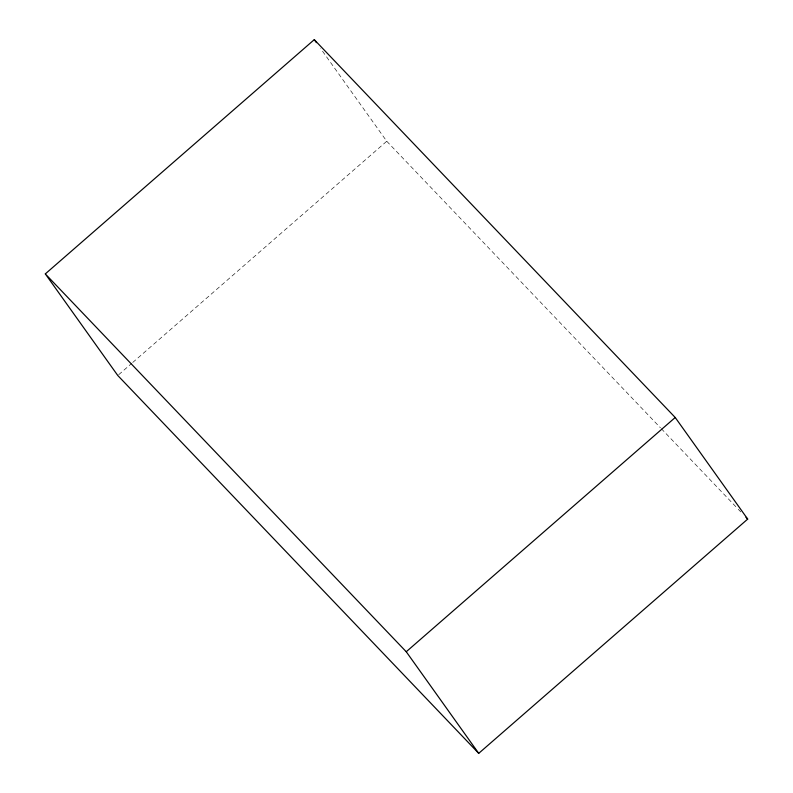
<?xml version="1.0" encoding="UTF-8"?>
<svg xmlns="http://www.w3.org/2000/svg" width="793" height="793" viewBox="0 0 793 793"><rect width="100%" height="100%" fill="white"/><g stroke="black" fill="none" stroke-linecap="round" stroke-linejoin="round"><path stroke-width="0.59" stroke-dasharray="3.96 2.97" d="M118.712 374.692L131.787 363.303M132.718 362.49L386.746 141.253L320.739 48.7M386.746 141.253L660.44 427.774M661.303 428.666L737.421 508.363M738.273 509.255L740.84 511.941"/><path stroke-width="1.19" d="M45.31 273.902L314.276 39.65L675.22 417.495L747.69 519.098L478.724 753.35L117.78 375.505L45.31 273.902L406.254 651.747L478.724 753.35M406.254 651.747L675.22 417.495M745.975 517.314L747.69 519.098M314.276 39.65L316.427 42.663"/></g></svg>
